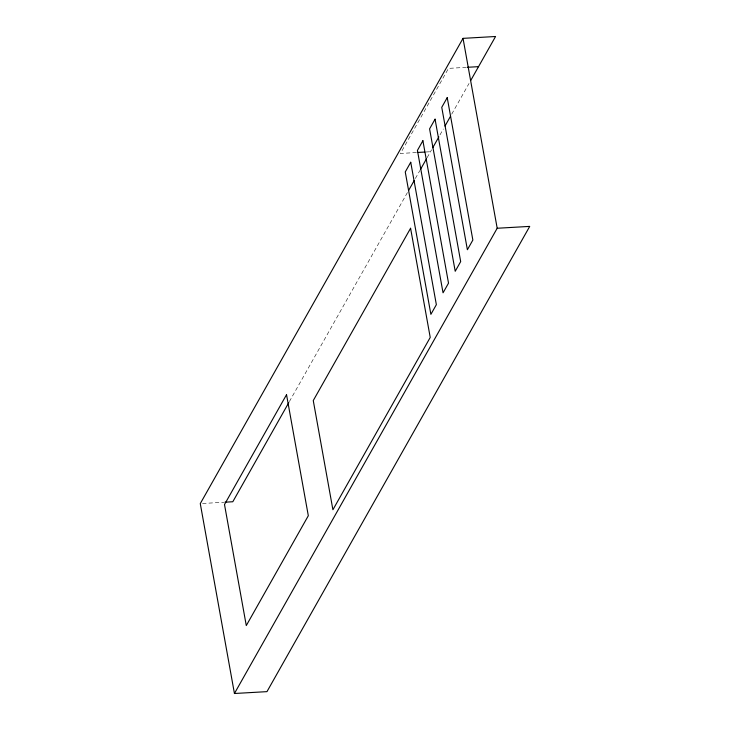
<?xml version="1.0" encoding="UTF-8"?>
<svg xmlns="http://www.w3.org/2000/svg" width="730" height="730" viewBox="0 0 730 730"><rect width="100%" height="100%" fill="white"/><g stroke="black" fill="none" stroke-linecap="round" stroke-linejoin="round"><path stroke-width="0.55" stroke-dasharray="3.65 2.74" d="M289.363 401.6L407.523 192.382M415.361 178.503L419.841 170.574M427.123 157.68L431.594 149.76M439.98 134.913L443.329 128.982M451.715 114.145L469.034 83.475M466.297 67.352L448.503 68.374L400.451 153.455L416.018 152.561M426.028 151.986L430.481 151.731M202.52 503.481L223.827 502.258"/><path stroke-width="1.09" d="M470.704 80.501L495.561 36.5L463.03 38.361L200.275 503.609L234.44 693.5L266.97 691.639L529.724 226.391L497.194 228.253L234.44 693.5M288.806 402.595L232.806 501.747L224.95 502.194M408.636 190.402L414.238 180.493M420.398 169.579L426.557 158.675M432.717 147.779L438.858 136.893M445.008 126.016L450.592 116.116M467.41 67.288L478.533 66.658M417.131 152.497L424.915 152.05M463.03 38.361L497.194 228.253M410.734 162.261L405.26 171.951L430.882 314.365L436.357 304.675L410.734 162.261M422.898 140.717L417.423 150.407L443.046 292.83L448.521 283.14L422.898 140.717M435.062 119.182L429.587 128.872L455.21 271.286L460.685 261.596L435.062 119.182M447.225 97.638L441.75 107.328L467.383 249.751L472.858 240.06L447.225 97.638M286.534 394.684L224.502 504.53L246.284 625.583L308.315 515.736L286.534 394.684M410.579 228.262L313.261 400.569L332.907 509.759L430.226 337.442L410.579 228.262"/></g></svg>
